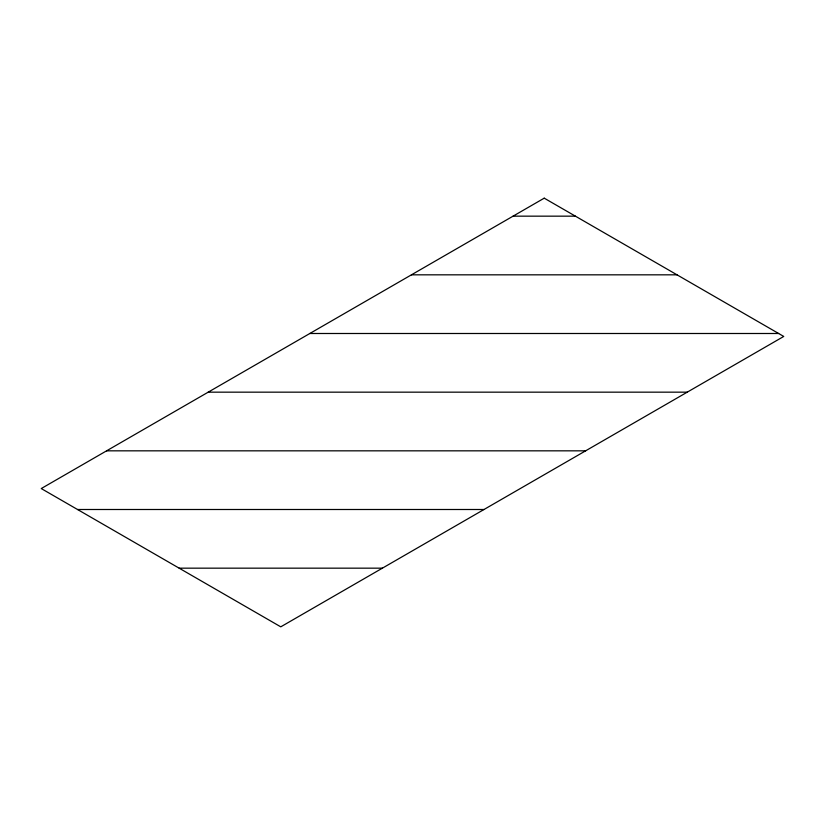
<?xml version="1.0" encoding="UTF-8"?>
<svg xmlns="http://www.w3.org/2000/svg" width="825" height="825" viewBox="0 0 825 825"><rect width="100%" height="100%" fill="white"/><g stroke="black" fill="none" stroke-linecap="round" stroke-linejoin="round"><path stroke-width="1.24" d="M513.057 216.16L575.407 216.16M411.438 274.828L677.026 274.828M309.829 333.496L778.645 333.496M208.209 392.164L687.235 392.164M106.59 450.832L585.616 450.832M77.529 509.499L484.007 509.499M179.149 568.167L382.387 568.167M544.232 198.165L41.25 488.555L280.768 626.835L783.75 336.445L544.232 198.165"/></g></svg>
